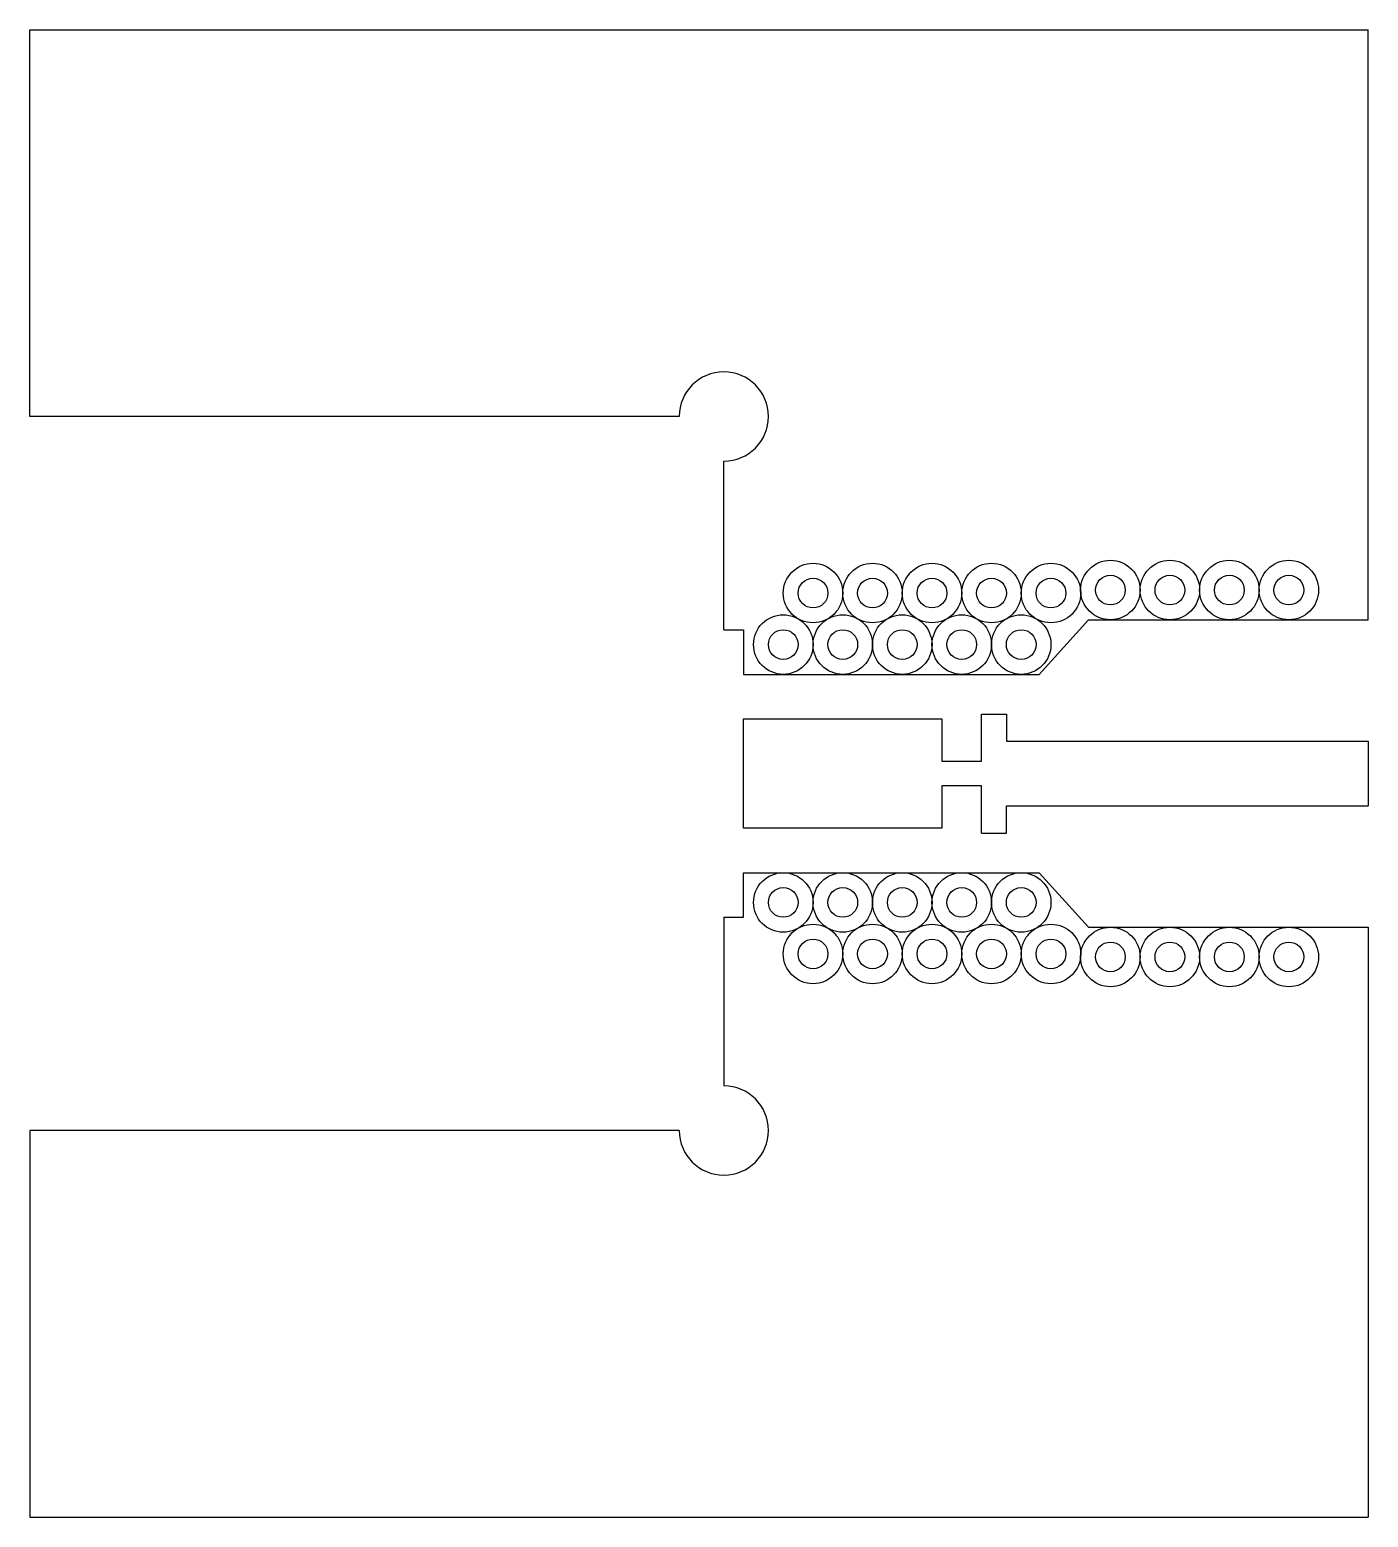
# Model space of a CAD drawing. Header units: millimetres. Extents: x 0 to 13.5, y -7.5 to 7.5.
import ezdxf

# ---------------------------------------------------------------- set-up
doc = ezdxf.new("R2010")
doc.units = ezdxf.units.MM
for name, color, linetype in [('Shape2DView', 7, 'CONTINUOUS'), ('Shape2DView001', 7, 'CONTINUOUS'), ('Shape2DView002', 7, 'CONTINUOUS'), ('Shape2DView003', 7, 'CONTINUOUS'), ('Shape2DView004', 7, 'CONTINUOUS'), ('Shape2DView005', 7, 'CONTINUOUS'), ('Shape2DView006', 7, 'CONTINUOUS'), ('Shape2DView007', 7, 'CONTINUOUS'), ('Shape2DView008', 7, 'CONTINUOUS'), ('Shape2DView009', 7, 'CONTINUOUS'), ('Shape2DView010', 7, 'CONTINUOUS'), ('Shape2DView011', 7, 'CONTINUOUS'), ('Shape2DView012', 7, 'CONTINUOUS'), ('Shape2DView013', 7, 'CONTINUOUS'), ('Shape2DView014', 7, 'CONTINUOUS'), ('Shape2DView015', 7, 'CONTINUOUS'), ('Shape2DView016', 7, 'CONTINUOUS'), ('Shape2DView017', 7, 'CONTINUOUS'), ('Shape2DView018', 7, 'CONTINUOUS'), ('Shape2DView019', 7, 'CONTINUOUS'), ('Shape2DView020', 7, 'CONTINUOUS'), ('Shape2DView021', 7, 'CONTINUOUS'), ('Shape2DView022', 7, 'CONTINUOUS'), ('Shape2DView023', 7, 'CONTINUOUS'), ('Shape2DView024', 7, 'CONTINUOUS'), ('Shape2DView025', 7, 'CONTINUOUS'), ('Shape2DView026', 7, 'CONTINUOUS'), ('Shape2DView027', 7, 'CONTINUOUS'), ('Shape2DView028', 7, 'CONTINUOUS'), ('Shape2DView029', 7, 'CONTINUOUS'), ('Shape2DView030', 7, 'CONTINUOUS')]:
    doc.layers.add(name, color=color, linetype=linetype)

msp = doc.modelspace()

# ---------------------------------------------------------------- linework, layer by layer
at = {"layer": 'Shape2DView'}
for p, q in [((0, 7.5), (13.5, 7.5)), ((0, 3.6), (0, 7.5)), ((13.5, 1.55), (13.5, 7.5)), ((6.55, 3.6), (0, 3.6)), ((7, 1.45), (7, 3.15)), ((10.18, 1), (10.68, 1.55)), ((10.68, 1.55), (13.5, 1.55)), ((7, 1.45), (7.2, 1.45)), ((7.2, 1.45), (7.2, 1)), ((7.2, 1), (10.18, 1))]:
    msp.add_line(p, q, dxfattribs=at)
msp.add_arc((7, 3.6), 0.45, -90, 180, dxfattribs=at)
at = {"layer": 'Shape2DView001'}
for p, q in [((7.2, -1.45), (7.2, -1)), ((7.2, -1), (10.18, -1)), ((10.18, -1), (10.68, -1.55)), ((7, -1.45), (7, -3.15)), ((7, -1.45), (7.2, -1.45)), ((10.68, -1.55), (13.5, -1.55)), ((13.5, -1.55), (13.5, -7.5)), ((0, -3.6), (0, -7.5)), ((6.55, -3.6), (0, -3.6)), ((0, -7.5), (13.5, -7.5))]:
    msp.add_line(p, q, dxfattribs=at)
msp.add_arc((7, -3.6), 0.45, 180, 90, dxfattribs=at)
at = {"layer": 'Shape2DView002'}
for p, q in [((9.6, 0.125), (9.6, 0.6)), ((9.6, 0.6), (9.85, 0.6)), ((9.85, 0.6), (9.85, 0.325)), ((7.2, -0.55), (7.2, 0.55)), ((7.2, 0.55), (9.2, 0.55)), ((9.2, 0.55), (9.2, 0.125)), ((9.85, 0.325), (13.5, 0.325)), ((13.5, 0.325), (13.5, -0.325)), ((9.2, 0.125), (9.6, 0.125)), ((9.6, -0.125), (9.2, -0.125)), ((9.2, -0.125), (9.2, -0.55)), ((9.6, -0.6), (9.6, -0.125)), ((9.85, -0.325), (13.5, -0.325)), ((9.85, -0.6), (9.85, -0.325)), ((9.2, -0.55), (7.2, -0.55)), ((9.6, -0.6), (9.85, -0.6))]:
    msp.add_line(p, q, dxfattribs=at)
at = {"layer": 'Shape2DView003'}
for radius in [0.3, 0.15]:
    msp.add_circle((7.9, 1.81962), radius, dxfattribs=at)
at = {"layer": 'Shape2DView004'}
for radius in [0.3, 0.15]:
    msp.add_circle((7.6, 1.3), radius, dxfattribs=at)
at = {"layer": 'Shape2DView005'}
for radius in [0.3, 0.15]:
    msp.add_circle((8.2, 1.3), radius, dxfattribs=at)
at = {"layer": 'Shape2DView006'}
for radius in [0.3, 0.15]:
    msp.add_circle((8.5, 1.81962), radius, dxfattribs=at)
at = {"layer": 'Shape2DView007'}
for radius in [0.3, 0.15]:
    msp.add_circle((8.8, 1.3), radius, dxfattribs=at)
at = {"layer": 'Shape2DView008'}
for radius in [0.3, 0.15]:
    msp.add_circle((9.1, 1.81962), radius, dxfattribs=at)
at = {"layer": 'Shape2DView009'}
for radius in [0.3, 0.15]:
    msp.add_circle((9.4, 1.3), radius, dxfattribs=at)
at = {"layer": 'Shape2DView010'}
for radius in [0.3, 0.15]:
    msp.add_circle((9.7, 1.81962), radius, dxfattribs=at)
at = {"layer": 'Shape2DView011'}
for radius in [0.3, 0.15]:
    msp.add_circle((10, 1.3), radius, dxfattribs=at)
at = {"layer": 'Shape2DView012'}
for radius in [0.3, 0.15]:
    msp.add_circle((10.3, 1.81962), radius, dxfattribs=at)
at = {"layer": 'Shape2DView013'}
for radius in [0.3, 0.15]:
    msp.add_circle((10.8992, 1.85), radius, dxfattribs=at)
at = {"layer": 'Shape2DView014'}
for radius in [0.3, 0.15]:
    msp.add_circle((11.4992, 1.85), radius, dxfattribs=at)
at = {"layer": 'Shape2DView015'}
for radius in [0.3, 0.15]:
    msp.add_circle((12.0992, 1.85), radius, dxfattribs=at)
at = {"layer": 'Shape2DView016'}
for radius in [0.3, 0.15]:
    msp.add_circle((12.6992, 1.85), radius, dxfattribs=at)
at = {"layer": 'Shape2DView017'}
for radius in [0.3, 0.15]:
    msp.add_circle((7.6, -1.3), radius, dxfattribs=at)
at = {"layer": 'Shape2DView018'}
for radius in [0.3, 0.15]:
    msp.add_circle((8.2, -1.3), radius, dxfattribs=at)
at = {"layer": 'Shape2DView019'}
for radius in [0.3, 0.15]:
    msp.add_circle((7.9, -1.81962), radius, dxfattribs=at)
at = {"layer": 'Shape2DView020'}
for radius in [0.3, 0.15]:
    msp.add_circle((8.5, -1.81962), radius, dxfattribs=at)
at = {"layer": 'Shape2DView021'}
for radius in [0.3, 0.15]:
    msp.add_circle((8.8, -1.3), radius, dxfattribs=at)
at = {"layer": 'Shape2DView022'}
for radius in [0.3, 0.15]:
    msp.add_circle((9.1, -1.81962), radius, dxfattribs=at)
at = {"layer": 'Shape2DView023'}
for radius in [0.3, 0.15]:
    msp.add_circle((9.4, -1.3), radius, dxfattribs=at)
at = {"layer": 'Shape2DView024'}
for radius in [0.3, 0.15]:
    msp.add_circle((10, -1.3), radius, dxfattribs=at)
at = {"layer": 'Shape2DView025'}
for radius in [0.3, 0.15]:
    msp.add_circle((9.7, -1.81962), radius, dxfattribs=at)
at = {"layer": 'Shape2DView026'}
for radius in [0.3, 0.15]:
    msp.add_circle((10.3, -1.81962), radius, dxfattribs=at)
at = {"layer": 'Shape2DView027'}
for radius in [0.3, 0.15]:
    msp.add_circle((10.8992, -1.85), radius, dxfattribs=at)
at = {"layer": 'Shape2DView028'}
for radius in [0.3, 0.15]:
    msp.add_circle((11.4992, -1.85), radius, dxfattribs=at)
at = {"layer": 'Shape2DView029'}
for radius in [0.3, 0.15]:
    msp.add_circle((12.0992, -1.85), radius, dxfattribs=at)
at = {"layer": 'Shape2DView030'}
for radius in [0.3, 0.15]:
    msp.add_circle((12.6992, -1.85), radius, dxfattribs=at)

doc.saveas('drawing.dxf')
